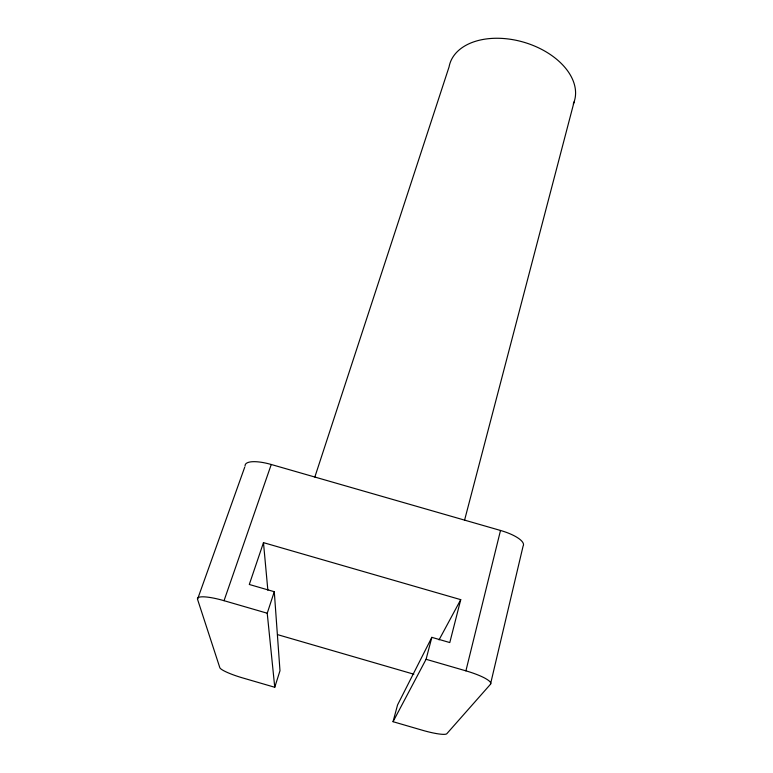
<?xml version="1.0" encoding="UTF-8"?>
<svg xmlns="http://www.w3.org/2000/svg" width="773" height="773" viewBox="0 0 773 773"><rect width="100%" height="100%" fill="white"/><g stroke="black" fill="none" stroke-linecap="round" stroke-linejoin="round"><path stroke-width="1.16" d="M244.703 467.221L197.53 599.288L219.812 667.64A22.823 3.527 17 0 0 242.567 677.892L274.753 687.265L279.981 670.742L274.289 591.712L249.293 584.475L263.477 542.646L460.737 599.655L449.789 642.556L431.836 637.348L397.554 704.947L393.051 721.702L422.686 730.33A22.89 3.546 15.7 0 0 438.649 733.925L440.765 734.186A22.89 3.546 15.7 0 0 446.823 733.712L490.469 684.279L523.089 546.115A28.06 8.6 14.7 0 0 500.508 530.462L271.255 464.496A27.973 8.532 18.2 0 0 245.109 466.09M490.469 684.279A29.596 5.904 15.3 0 0 487.203 679.525L485.144 678.298A29.596 5.904 15.3 0 0 465.906 670.848L500.508 530.462M464.573 520.171L574.088 101.949M393.051 721.702L426.078 659.292L431.836 637.348M314.833 477.057L449.084 66.836A65.009 41.848 16.4 0 1 524.345 42.38A65.009 41.848 16.4 0 1 573.295 103.988M274.753 687.265L267.226 613.221L274.289 591.712M197.53 599.288A29.5 5.865 17.5 0 1 224.035 600.689L271.255 464.496M439.035 639.889L460.737 599.655M224.035 600.689L267.226 613.221M426.078 659.292L465.906 670.848M277.575 634.643L413.845 674.211M263.477 542.646L267.854 590.185"/></g></svg>
